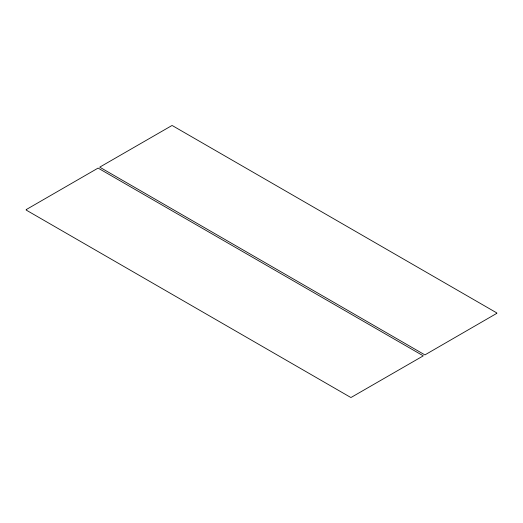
<?xml version="1.0" encoding="UTF-8"?>
<svg xmlns="http://www.w3.org/2000/svg" width="523" height="523" viewBox="0 0 523 523"><rect width="100%" height="100%" fill="white"/><g stroke="black" fill="none" stroke-linecap="round" stroke-linejoin="round"><path stroke-width="0.78" d="M26.588 209.377L26.333 209.586A0.713 0.412 0 0 0 26.333 210.154L350.436 397.271A0.713 0.412 0 0 0 351.417 397.271L423.284 355.843L98.089 168.092L26.588 209.377M496.667 313.414L424.911 354.908L99.716 167.157L171.583 125.729A0.713 0.412 0 0 1 172.564 125.729L496.667 312.846A0.713 0.412 0 0 1 496.667 313.414"/></g></svg>
